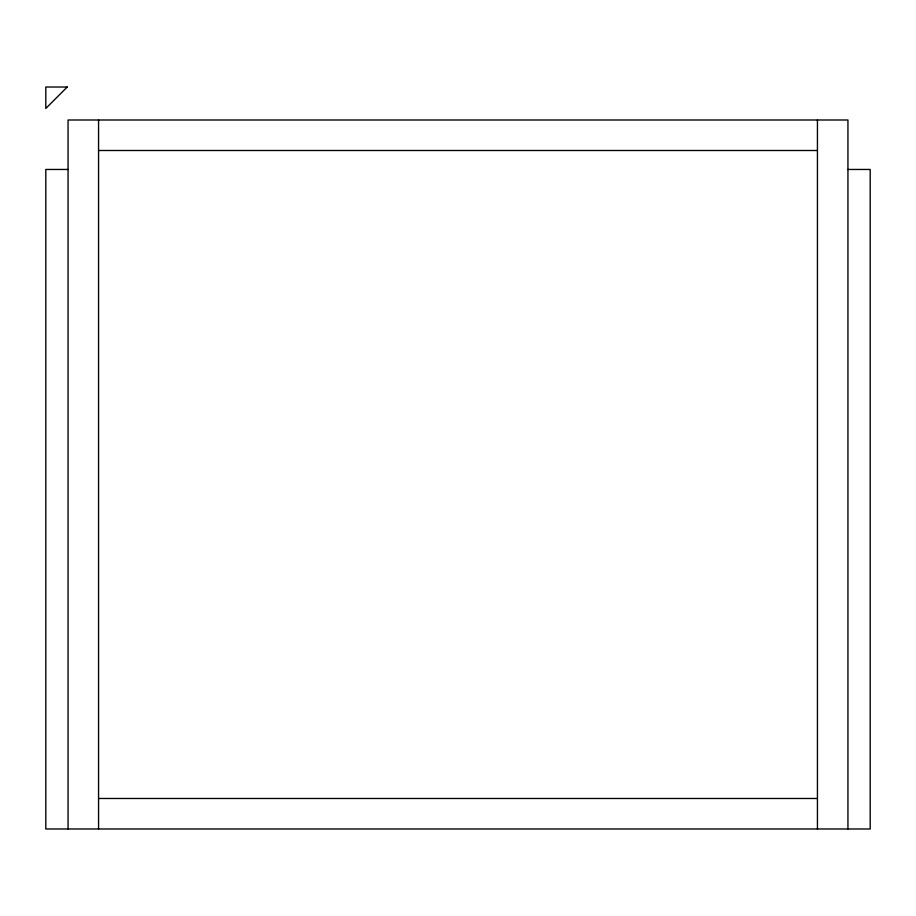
<?xml version="1.0" encoding="UTF-8"?>
<svg xmlns="http://www.w3.org/2000/svg" width="916" height="916" viewBox="0 0 916 916"><rect width="100%" height="100%" fill="white"/><g stroke="black" fill="none" stroke-linecap="round" stroke-linejoin="round"><path stroke-width="1.37" d="M98.562 150.499L817.438 150.499M68.059 169.46L45.8 169.46L45.8 828.98L870.2 828.98L870.2 169.46L847.941 169.46M98.562 798.477L817.438 798.477M847.941 828.98L847.941 119.996L68.059 119.996L68.059 828.98M817.438 119.996L817.438 828.98M98.562 119.996L98.562 828.98M67.234 87.02L45.8 108.454L45.8 87.02L67.234 87.02"/></g></svg>
